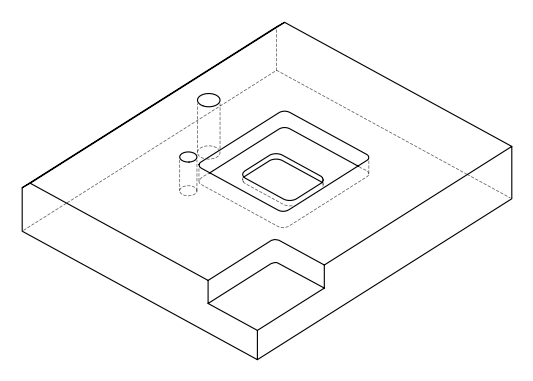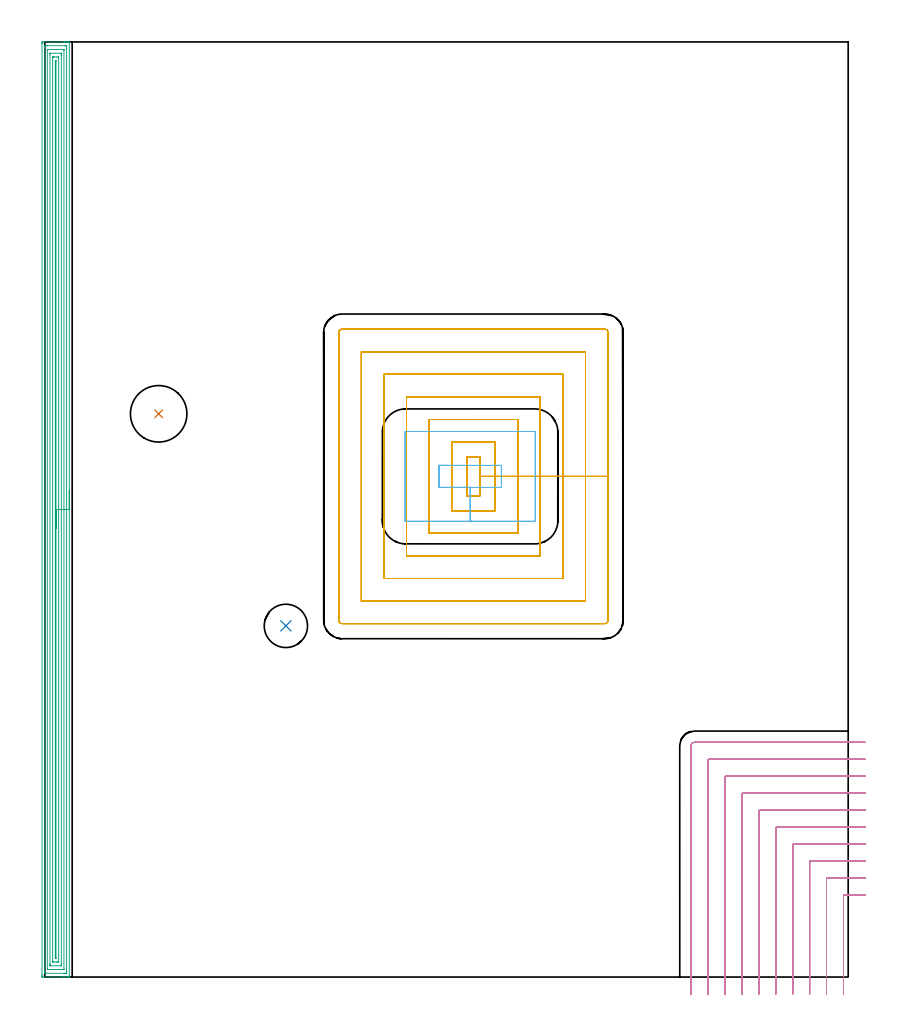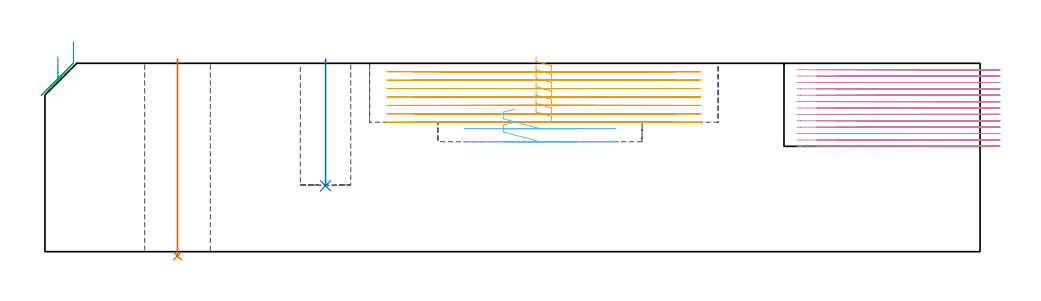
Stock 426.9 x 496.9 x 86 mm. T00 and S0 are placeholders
(PLAN: 6 operations, 5 tool changes, 100.4 min)
(1 INDEXABLE_INSERT_DRILL_THROUGH_HOLE_FROM_SOLID | STEP1HOLE | NXT0302_031 | 0.36 min | 60725 mm3)
(2 INDEXABLE_INSERT_DRILL_BLIND_HOLE_FROM_SOLID | STEP1POCKET | NXT0302_017 | 0.23 min | 23076 mm3)
(3 AREA_MILL | FG_CHAMFER_SURFACE | UGT0205_001 | 24.04 min | 52236 mm3)
(4 MILL_CORNER_NOTCH_RECTANGULAR | CORNER_NOTCH_RECTANGULAR | NXT0201_011 | Follow Part, ap 3, ae 75% | 41.43 min | 442899 mm3)
(5 MILL_RECTANGULAR_POCKET | POCKET_RECTANGULAR_STRAIGHT | UGT0201_008 | Follow Part, ap 4, ae 75% | 32.66 min | 736178 mm3)
(6 MILL_RECTANGULAR_POCKET_1 | POCKET_RECTANGULAR_STRAIGHT_1 | UGT0201_106 | Follow Part, ap 6, ae 75% | 1.66 min | 58292 mm3)
(TOOL NXT0302_031 | Index. Insert Drill 30mm [880-D3000L32-05] | D30 PA176 FL150 Z2)
(TOOL NXT0302_017 | Index. Insert Drill 23mm [880-D2300L25-05] | D23 PA176 FL115 Z2)
(TOOL UGT0205_001 | Chamfer Mill 20 x 3 x 45 deg. | D20 FL50 Z2)
(TOOL NXT0201_011 | ENDMILL 12mm [2P460-1200-NA 1630] | D12 FL38 Z6)
(TOOL UGT0201_008 | End Mill 16 mm | D16 FL32 Z4)
(TOOL UGT0201_106 | End Mill 24 mm | D24 FL25 Z2)
(OP 1 INDEXABLE_INSERT_DRILL_THROUGH_HOLE_FROM_SOLID)
G17 G21 G94 G90
T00 M6
G54
G17 G0 G90 X60.5 Y299.3 S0 M3
G43 Z96. H1
G94 G81 G98 Z-2.024 F250. R88.
G80
M5
M2
(OP 2 INDEXABLE_INSERT_DRILL_BLIND_HOLE_FROM_SOLID)
G17 G21 G94 G90
T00 M6
G54
G17 G0 G90 X128.1 Y186.6 S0 M3
G43 Z96. H1
G94 G81 G98 Z30.1 F250. R88.
G80
M5
M2
(OP 3 AREA_MILL)
G17 G21 G94 G90
T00 M6
G54
G17 G0 G90 X13. Y258.45 S1061 M3
G43 Z96. H0
G94 G1 Y258.412 Z95.128 F250.
Y258.298 Z94.263
Y258.109 Z93.412
Y257.847 Z92.58
Y257.513 Z91.774
Y257.11 Z91.
Y256.641 Z90.264
Y256.11 Z89.572
Y255.521 Z88.929
Y254.878 Z88.339
Y254.186 Z87.808
Y253.45 Z87.34
Y252.676 Z86.937
Y251.87 Z86.603
Y251.038 Z86.341
Y250.186 Z86.152
Y249.322 Z86.038
Y248.45 Z86.
Y0.168
X12.997 Y0.01 Z85.988
X12.954 Y0.007 Z85.945
X12.568 Y0. Z85.568
X12.206 Z85.205
X11.536 Z84.531
X10.311 Z83.308
X9.756 Z82.75
X9.143 Z82.139
X-0.926 Y0.001 Z72.071
X-1.16 Y0.003 Z71.837
X-1.492 Y0.008 Z71.506
X-1.494 Y0.045 Z71.504
X-1.499 Y0.615 Z71.501
X-1.5 Y1.19 Z71.5
Y495.968
X-1.499 Y496.285 Z71.501
X-1.494 Y496.855 Z71.504
X-1.492 Y496.892 Z71.506
X-0.926 Y496.897 Z72.071
X-0.314 Y496.9 Z72.684
X9.756 Z82.75
X10.311 Z83.308
X10.646 Z83.642
X11.201 Z84.198
X11.536 Z84.531
X12.206 Z85.205
X12.569 Z85.568
X12.954 Y496.893 Z85.945
X12.997 Y496.89 Z85.988
X13. Y496.732 Z86.
Y248.45
X11.586 Z84.586
Y3.244
X11.582 Y2.401 Z84.582
X11.579 Y2.357 Z84.579
X11.536 Y2.01 Z84.536
X11.043 Y2.002 Z84.043
X10.646 Y2.001 Z83.646
X10.155 Y2. Z83.155
X0.854 Y2.001 Z73.854
X0.36 Y2.003 Z73.36
X-0.036 Y2.01 Z72.964
X-0.079 Y2.401 Z72.921
X-0.082 Y2.447 Z72.918
X-0.086 Y3.294 Z72.914
Y3.344
Y493.656
X-0.082 Y494.499 Z72.918
X-0.079 Y494.543 Z72.921
X-0.036 Y494.89 Z72.964
X0.457 Y494.898 Z73.457
X0.854 Y494.899 Z73.854
X1.345 Y494.9 Z74.345
X10.646 Y494.899 Z83.646
X11.14 Y494.897 Z84.14
X11.536 Y494.89 Z84.536
X11.579 Y494.499 Z84.579
X11.582 Y494.453 Z84.582
X11.586 Y493.606 Z84.586
Y493.556
Y248.45
X10.171 Z83.171
Y4.187
X10.17 Y4.083 Z83.17
X10.167 Y4.032 Z83.167
X10.165 Y4.014 Z83.165
X10.128 Y4.01 Z83.128
X9.941 Y4.001 Z82.941
X1.744 Y4. Z74.744
X1.558 Y4.002 Z74.558
X1.434 Y4.005 Z74.434
X1.34 Y4.01 Z74.34
X1.335 Y4.049 Z74.335
X1.332 Y4.187 Z74.332
X1.329 Y4.603 Z74.329
Y492.713
X1.33 Y492.817 Z74.33
X1.333 Y492.868 Z74.333
X1.335 Y492.886 Z74.335
X1.372 Y492.89 Z74.372
X1.559 Y492.899 Z74.559
X9.756 Y492.9 Z82.756
X9.942 Y492.898 Z82.942
X10.066 Y492.895 Z83.066
X10.16 Y492.89 Z83.16
X10.165 Y492.851 Z83.165
X10.168 Y492.713 Z83.168
X10.171 Y492.297 Z83.171
Y248.45
X8.757 Z81.757
Y6.866
X8.755 Y6.084 Z81.755
X8.753 Y6.031 Z81.753
X8.751 Y6.011 Z81.751
X8.73 Y6.008 Z81.73
X8.623 Y6.004 Z81.623
X8.407 Y6.001 Z81.407
X3.082 Z76.082
X2.874 Y6.003 Z75.874
X2.771 Y6.008 Z75.771
X2.75 Y6.01 Z75.75
X2.748 Y6.025 Z75.748
X2.746 Y6.064 Z75.746
X2.743 Y6.757 Z75.743
Y6.866
Y490.034
X2.745 Y490.816 Z75.745
X2.747 Y490.869 Z75.747
X2.749 Y490.889 Z75.749
X2.77 Y490.892 Z75.77
X2.877 Y490.896 Z75.877
X3.093 Y490.899 Z76.093
X8.418 Z81.418
X8.626 Y490.897 Z81.626
X8.729 Y490.892 Z81.729
X8.75 Y490.89 Z81.75
X8.752 Y490.875 Z81.752
X8.754 Y490.836 Z81.754
X8.757 Y490.143 Z81.757
Y490.034
Y248.45
X7.343 Z80.343
Y8.394
X7.341 Y8.135 Z80.341
X7.339 Y8.062 Z80.339
X7.336 Y8.021 Z80.336
X7.327 Y8.01 Z80.327
X7.248 Y8.006 Z80.248
X7.085 Y8.002 Z80.085
X6.845 Y8. Z79.845
X6.195 Z79.195
X5.065 Z78.065
X4.415 Y8.002 Z77.415
X4.171 Y8.004 Z77.171
X4.162 Y8.012 Z77.162
X4.16 Y8.015 Z77.16
X4.157 Y8.652 Z77.157
Y8.911
Y488.506
X4.159 Y488.765 Z77.159
X4.161 Y488.838 Z77.161
X4.164 Y488.879 Z77.164
X4.173 Y488.89 Z77.173
X4.252 Y488.894 Z77.252
X4.415 Y488.898 Z77.415
X4.655 Y488.9 Z77.655
X5.305 Z78.305
X6.435 Z79.435
X7.085 Y488.898 Z80.085
X7.329 Y488.896 Z80.329
X7.338 Y488.888 Z80.338
X7.34 Y488.885 Z80.34
X7.343 Y488.248 Z80.343
Y487.989
Y248.45
X5.929 Z78.929
X5.928 Y10.264 Z78.928
X5.924 Y10.039 Z78.924
X5.923 Y10.019 Z78.923
X5.881 Y10.01 Z78.881
X5.802 Y10.002 Z78.802
X5.741 Y10.001 Z78.741
X5.602 Y10.01 Z78.602
X5.578 Y10.017 Z78.578
X5.575 Y10.064 Z78.575
X5.572 Y10.171 Z78.572
Y486.636
X5.576 Y486.861 Z78.576
X5.577 Y486.881 Z78.577
X5.619 Y486.89 Z78.619
X5.698 Y486.898 Z78.698
X5.759 Y486.899 Z78.759
X5.898 Y486.89 Z78.898
X5.922 Y486.883 Z78.922
X5.925 Y486.836 Z78.925
X5.928 Y486.729 Z78.928
X5.929 Y248.45 Z78.929
Y247.578 Z78.967
Y246.713 Z79.081
Y245.862 Z79.27
Y245.03 Z79.532
Y244.224 Z79.866
Y243.45 Z80.269
Y242.714 Z80.737
Y242.022 Z81.268
Y241.379 Z81.858
Y240.79 Z82.501
Y240.258 Z83.193
Y239.79 Z83.929
Y239.387 Z84.703
Y239.053 Z85.509
Y238.791 Z86.341
Y238.602 Z87.192
Y238.488 Z88.057
Y238.45 Z88.929
G0 Z96.
M5
M2
(OP 4 MILL_CORNER_NOTCH_RECTANGULAR)
G17 G21 G94 G90
T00 M6
G54
G17 G0 G90 X435.9 Y43.7 S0 M3
G43 Z96. H1
Z83.085
G94 G1 X432.9 F250.
X424.994 F500.
G3 X424.4 Y43.106 R0.6
G1 Y-6.
Y-9. F250.
G0 Z96.
X435.9 Y52.7
Z83.085
G1 X432.9
X415.994 F500.
G3 X415.4 Y52.106 R0.6
G1 Y-6.
Y-9. F250.
G0 Z96.
X435.9 Y61.7
Z83.085
G1 X432.9
X406.994 F500.
G3 X406.4 Y61.106 R0.6
G1 Y-6.
Y-9. F250.
G0 Z96.
X435.9 Y70.7
Z83.085
G1 X432.9
X397.995 F500.
G3 X397.4 Y70.105 R0.6
G1 Y-6.
Y-9. F250.
G0 Z96.
X435.9 Y79.7
Z83.085
G1 X432.9
X388.995 F500.
G3 X388.4 Y79.105 R0.6
G1 Y-6.
Y-9. F250.
G0 Z96.
X435.9 Y88.7
Z83.085
G1 X432.9
X379.995 F500.
G3 X379.4 Y88.105 R0.6
G1 Y-6.
Y-9. F250.
G0 Z96.
X435.9 Y97.7
Z83.085
G1 X432.9
X370.995 F500.
G3 X370.4 Y97.105 R0.6
G1 Y-6.
Y-9. F250.
G0 Z96.
X435.9 Y106.7
Z83.085
G1 X432.9
X361.996 F500.
G3 X361.4 Y106.104 R0.6
G1 Y-6.
Y-9. F250.
G0 Z96.
X435.9 Y115.7
Z83.085
G1 X432.9
X352.996 F500.
G3 X352.4 Y115.104 R0.6
G1 Y-6.
Y-9. F250.
G0 Z96.
X435.9 Y124.7
Z83.085
G1 X432.9
X345.1 F500.
G3 X343.4 Y123. R1.7
G1 Y-6.
Y-9. F250.
G0 Z96.
X435.9 Y43.7
Z80.169
G1 X432.9
X424.994 F500.
G3 X424.4 Y43.106 R0.6
G1 Y-6.
Y-9. F250.
G0 Z96.
X435.9 Y52.7
Z80.169
G1 X432.9
X415.994 F500.
G3 X415.4 Y52.106 R0.6
G1 Y-6.
Y-9. F250.
G0 Z96.
X435.9 Y61.7
Z80.169
G1 X432.9
X406.994 F500.
G3 X406.4 Y61.106 R0.6
G1 Y-6.
Y-9. F250.
G0 Z96.
X435.9 Y70.7
Z80.169
G1 X432.9
X397.995 F500.
G3 X397.4 Y70.105 R0.6
G1 Y-6.
Y-9. F250.
G0 Z96.
X435.9 Y79.7
Z80.169
G1 X432.9
X388.995 F500.
G3 X388.4 Y79.105 R0.6
G1 Y-6.
Y-9. F250.
G0 Z96.
X435.9 Y88.7
Z80.169
G1 X432.9
X379.995 F500.
G3 X379.4 Y88.105 R0.6
G1 Y-6.
Y-9. F250.
G0 Z96.
X435.9 Y97.7
Z80.169
G1 X432.9
X370.995 F500.
G3 X370.4 Y97.105 R0.6
G1 Y-6.
Y-9. F250.
G0 Z96.
X435.9 Y106.7
Z80.169
G1 X432.9
X361.996 F500.
G3 X361.4 Y106.104 R0.6
G1 Y-6.
Y-9. F250.
G0 Z96.
X435.9 Y115.7
Z80.169
G1 X432.9
X352.996 F500.
G3 X352.4 Y115.104 R0.6
G1 Y-6.
Y-9. F250.
G0 Z96.
X435.9 Y124.7
Z80.169
G1 X432.9
X345.1 F500.
G3 X343.4 Y123. R1.7
G1 Y-6.
Y-9. F250.
G0 Z96.
X435.9 Y43.7
Z77.254
G1 X432.9
X424.994 F500.
G3 X424.4 Y43.106 R0.6
G1 Y-6.
Y-9. F250.
G0 Z96.
X435.9 Y52.7
Z77.254
G1 X432.9
X415.994 F500.
G3 X415.4 Y52.106 R0.6
G1 Y-6.
Y-9. F250.
G0 Z96.
X435.9 Y61.7
Z77.254
G1 X432.9
X406.994 F500.
G3 X406.4 Y61.106 R0.6
G1 Y-6.
Y-9. F250.
G0 Z96.
X435.9 Y70.7
Z77.254
G1 X432.9
X397.995 F500.
G3 X397.4 Y70.105 R0.6
G1 Y-6.
Y-9. F250.
G0 Z96.
X435.9 Y79.7
Z77.254
G1 X432.9
X388.995 F500.
G3 X388.4 Y79.105 R0.6
G1 Y-6.
Y-9. F250.
G0 Z96.
X435.9 Y88.7
Z77.254
G1 X432.9
X379.995 F500.
G3 X379.4 Y88.105 R0.6
G1 Y-6.
Y-9. F250.
G0 Z96.
X435.9 Y97.7
Z77.254
G1 X432.9
X370.995 F500.
G3 X370.4 Y97.105 R0.6
G1 Y-6.
Y-9. F250.
G0 Z96.
X435.9 Y106.7
Z77.254
G1 X432.9
X361.996 F500.
G3 X361.4 Y106.104 R0.6
G1 Y-6.
Y-9. F250.
G0 Z96.
X435.9 Y115.7
Z77.254
G1 X432.9
X352.996 F500.
G3 X352.4 Y115.104 R0.6
G1 Y-6.
Y-9. F250.
G0 Z96.
X435.9 Y124.7
Z77.254
G1 X432.9
X345.1 F500.
G3 X343.4 Y123. R1.7
G1 Y-6.
Y-9. F250.
G0 Z96.
X435.9 Y43.7
Z74.338
G1 X432.9
X424.994 F500.
G3 X424.4 Y43.106 R0.6
G1 Y-6.
Y-9. F250.
G0 Z96.
X435.9 Y52.7
Z74.338
G1 X432.9
X415.994 F500.
G3 X415.4 Y52.106 R0.6
G1 Y-6.
Y-9. F250.
G0 Z96.
X435.9 Y61.7
Z74.338
G1 X432.9
X406.994 F500.
G3 X406.4 Y61.106 R0.6
G1 Y-6.
Y-9. F250.
G0 Z96.
X435.9 Y70.7
Z74.338
G1 X432.9
X397.995 F500.
G3 X397.4 Y70.105 R0.6
G1 Y-6.
Y-9. F250.
G0 Z96.
X435.9 Y79.7
Z74.338
G1 X432.9
X388.995 F500.
G3 X388.4 Y79.105 R0.6
G1 Y-6.
Y-9. F250.
G0 Z96.
X435.9 Y88.7
Z74.338
G1 X432.9
X379.995 F500.
G3 X379.4 Y88.105 R0.6
G1 Y-6.
Y-9. F250.
G0 Z96.
X435.9 Y97.7
Z74.338
G1 X432.9
X370.995 F500.
G3 X370.4 Y97.105 R0.6
G1 Y-6.
Y-9. F250.
G0 Z96.
X435.9 Y106.7
Z74.338
G1 X432.9
X361.996 F500.
G3 X361.4 Y106.104 R0.6
G1 Y-6.
Y-9. F250.
G0 Z96.
X435.9 Y115.7
Z74.338
G1 X432.9
X352.996 F500.
G3 X352.4 Y115.104 R0.6
G1 Y-6.
Y-9. F250.
G0 Z96.
X435.9 Y124.7
Z74.338
G1 X432.9
X345.1 F500.
G3 X343.4 Y123. R1.7
G1 Y-6.
Y-9. F250.
G0 Z96.
X435.9 Y43.7
Z71.423
G1 X432.9
X424.994 F500.
G3 X424.4 Y43.106 R0.6
G1 Y-6.
Y-9. F250.
G0 Z96.
X435.9 Y52.7
Z71.423
G1 X432.9
X415.994 F500.
G3 X415.4 Y52.106 R0.6
G1 Y-6.
Y-9. F250.
G0 Z96.
X435.9 Y61.7
Z71.423
G1 X432.9
X406.994 F500.
G3 X406.4 Y61.106 R0.6
G1 Y-6.
Y-9. F250.
G0 Z96.
X435.9 Y70.7
Z71.423
G1 X432.9
X397.995 F500.
G3 X397.4 Y70.105 R0.6
G1 Y-6.
Y-9. F250.
G0 Z96.
X435.9 Y79.7
Z71.423
G1 X432.9
X388.995 F500.
G3 X388.4 Y79.105 R0.6
G1 Y-6.
Y-9. F250.
G0 Z96.
X435.9 Y88.7
Z71.423
G1 X432.9
X379.995 F500.
G3 X379.4 Y88.105 R0.6
G1 Y-6.
Y-9. F250.
G0 Z96.
X435.9 Y97.7
Z71.423
G1 X432.9
X370.996 F500.
G3 X370.4 Y97.104 R0.6
G1 Y-6.
Y-9. F250.
G0 Z96.
X435.9 Y106.7
Z71.423
G1 X432.9
X361.996 F500.
G3 X361.4 Y106.104 R0.6
G1 Y-6.
Y-9. F250.
G0 Z96.
X435.9 Y115.7
Z71.423
G1 X432.9
X352.996 F500.
G3 X352.4 Y115.104 R0.6
G1 Y-6.
Y-9. F250.
G0 Z96.
X435.9 Y124.7
Z71.423
G1 X432.9
X345.1 F500.
G3 X343.4 Y123. R1.7
G1 Y-6.
Y-9. F250.
G0 Z96.
X435.9 Y43.7
Z68.508
G1 X432.9
X424.994 F500.
G3 X424.4 Y43.106 R0.6
G1 Y-6.
Y-9. F250.
G0 Z96.
X435.9 Y52.7
Z68.508
G1 X432.9
X415.994 F500.
G3 X415.4 Y52.106 R0.6
G1 Y-6.
Y-9. F250.
G0 Z96.
X435.9 Y61.7
Z68.508
G1 X432.9
X406.994 F500.
G3 X406.4 Y61.106 R0.6
G1 Y-6.
Y-9. F250.
G0 Z96.
X435.9 Y70.7
Z68.508
G1 X432.9
X397.995 F500.
G3 X397.4 Y70.105 R0.6
G1 Y-6.
Y-9. F250.
G0 Z96.
X435.9 Y79.7
Z68.508
G1 X432.9
X388.995 F500.
G3 X388.4 Y79.105 R0.6
G1 Y-6.
Y-9. F250.
G0 Z96.
X435.9 Y88.7
Z68.508
G1 X432.9
X379.995 F500.
G3 X379.4 Y88.105 R0.6
G1 Y-6.
Y-9. F250.
G0 Z96.
X435.9 Y97.7
Z68.508
G1 X432.9
X370.996 F500.
G3 X370.4 Y97.104 R0.6
G1 Y-6.
Y-9. F250.
G0 Z96.
X435.9 Y106.7
Z68.508
G1 X432.9
X361.996 F500.
G3 X361.4 Y106.104 R0.6
G1 Y-6.
Y-9. F250.
G0 Z96.
X435.9 Y115.7
Z68.508
G1 X432.9
X352.996 F500.
G3 X352.4 Y115.104 R0.6
G1 Y-6.
Y-9. F250.
G0 Z96.
X435.9 Y124.7
Z68.508
G1 X432.9
X345.1 F500.
G3 X343.4 Y123. R1.7
G1 Y-6.
Y-9. F250.
G0 Z96.
X435.9 Y43.7
Z65.592
G1 X432.9
X424.994 F500.
G3 X424.4 Y43.106 R0.6
G1 Y-6.
Y-9. F250.
G0 Z96.
X435.9 Y52.7
Z65.592
G1 X432.9
X415.994 F500.
G3 X415.4 Y52.106 R0.6
G1 Y-6.
Y-9. F250.
G0 Z96.
X435.9 Y61.7
Z65.592
G1 X432.9
X406.994 F500.
G3 X406.4 Y61.106 R0.6
G1 Y-6.
Y-9. F250.
G0 Z96.
X435.9 Y70.7
Z65.592
G1 X432.9
X397.995 F500.
G3 X397.4 Y70.105 R0.6
G1 Y-6.
Y-9. F250.
G0 Z96.
X435.9 Y79.7
Z65.592
G1 X432.9
X388.995 F500.
G3 X388.4 Y79.105 R0.6
G1 Y-6.
Y-9. F250.
G0 Z96.
X435.9 Y88.7
Z65.592
G1 X432.9
X379.995 F500.
G3 X379.4 Y88.105 R0.6
G1 Y-6.
Y-9. F250.
G0 Z96.
X435.9 Y97.7
Z65.592
G1 X432.9
X370.996 F500.
G3 X370.4 Y97.104 R0.6
G1 Y-6.
Y-9. F250.
G0 Z96.
X435.9 Y106.7
Z65.592
G1 X432.9
X361.996 F500.
G3 X361.4 Y106.104 R0.6
G1 Y-6.
Y-9. F250.
G0 Z96.
X435.9 Y115.7
Z65.592
G1 X432.9
X352.996 F500.
G3 X352.4 Y115.104 R0.6
G1 Y-6.
Y-9. F250.
G0 Z96.
X435.9 Y124.7
Z65.592
G1 X432.9
X345.1 F500.
G3 X343.4 Y123. R1.7
G1 Y-6.
Y-9. F250.
G0 Z96.
X435.9 Y43.7
Z62.677
G1 X432.9
X424.994 F500.
G3 X424.4 Y43.106 R0.6
G1 Y-6.
Y-9. F250.
G0 Z96.
X435.9 Y52.7
Z62.677
G1 X432.9
X415.994 F500.
G3 X415.4 Y52.106 R0.6
G1 Y-6.
Y-9. F250.
G0 Z96.
X435.9 Y61.7
Z62.677
G1 X432.9
X406.994 F500.
G3 X406.4 Y61.106 R0.6
G1 Y-6.
Y-9. F250.
G0 Z96.
X435.9 Y70.7
Z62.677
G1 X432.9
X397.995 F500.
G3 X397.4 Y70.105 R0.6
G1 Y-6.
Y-9. F250.
G0 Z96.
X435.9 Y79.7
Z62.677
G1 X432.9
X388.995 F500.
G3 X388.4 Y79.105 R0.6
G1 Y-6.
Y-9. F250.
G0 Z96.
X435.9 Y88.7
Z62.677
G1 X432.9
X379.995 F500.
G3 X379.4 Y88.105 R0.6
G1 Y-6.
Y-9. F250.
G0 Z96.
X435.9 Y97.7
Z62.677
G1 X432.9
X370.996 F500.
G3 X370.4 Y97.104 R0.6
G1 Y-6.
Y-9. F250.
G0 Z96.
X435.9 Y106.7
Z62.677
G1 X432.9
X361.996 F500.
G3 X361.4 Y106.104 R0.6
G1 Y-6.
Y-9. F250.
G0 Z96.
X435.9 Y115.7
Z62.677
G1 X432.9
X352.996 F500.
G3 X352.4 Y115.104 R0.6
G1 Y-6.
Y-9. F250.
G0 Z96.
X435.9 Y124.7
Z62.677
G1 X432.9
X345.1 F500.
G3 X343.4 Y123. R1.7
G1 Y-6.
Y-9. F250.
G0 Z96.
X435.9 Y43.7
Z59.762
G1 X432.9
X424.994 F500.
G3 X424.4 Y43.106 R0.6
G1 Y-6.
Y-9. F250.
G0 Z96.
X435.9 Y52.7
Z59.762
G1 X432.9
X415.994 F500.
G3 X415.4 Y52.106 R0.6
G1 Y-6.
Y-9. F250.
G0 Z96.
X435.9 Y61.7
Z59.762
G1 X432.9
X406.994 F500.
G3 X406.4 Y61.106 R0.6
G1 Y-6.
Y-9. F250.
G0 Z96.
X435.9 Y70.7
Z59.762
G1 X432.9
X397.995 F500.
G3 X397.4 Y70.105 R0.6
G1 Y-6.
Y-9. F250.
G0 Z96.
X435.9 Y79.7
Z59.762
G1 X432.9
X388.995 F500.
G3 X388.4 Y79.105 R0.6
G1 Y-6.
Y-9. F250.
G0 Z96.
X435.9 Y88.7
Z59.762
G1 X432.9
X379.995 F500.
G3 X379.4 Y88.105 R0.6
G1 Y-6.
Y-9. F250.
G0 Z96.
X435.9 Y97.7
Z59.762
G1 X432.9
X370.996 F500.
G3 X370.4 Y97.104 R0.6
G1 Y-6.
Y-9. F250.
G0 Z96.
X435.9 Y106.7
Z59.762
G1 X432.9
X361.996 F500.
G3 X361.4 Y106.104 R0.6
G1 Y-6.
Y-9. F250.
G0 Z96.
X435.9 Y115.7
Z59.762
G1 X432.9
X352.996 F500.
G3 X352.4 Y115.104 R0.6
G1 Y-6.
Y-9. F250.
G0 Z96.
X435.9 Y124.7
Z59.762
G1 X432.9
X345.1 F500.
G3 X343.4 Y123. R1.7
G1 Y-6.
Y-9. F250.
G0 Z96.
X435.9 Y43.7
Z56.846
G1 X432.9
X424.994 F500.
G3 X424.4 Y43.106 R0.6
G1 Y-6.
Y-9. F250.
G0 Z96.
X435.9 Y52.7
Z56.846
G1 X432.9
X415.994 F500.
G3 X415.4 Y52.106 R0.6
G1 Y-6.
Y-9. F250.
G0 Z96.
X435.9 Y61.7
Z56.846
G1 X432.9
X406.994 F500.
G3 X406.4 Y61.106 R0.6
G1 Y-6.
Y-9. F250.
G0 Z96.
X435.9 Y70.7
Z56.846
G1 X432.9
X397.995 F500.
G3 X397.4 Y70.105 R0.6
G1 Y-6.
Y-9. F250.
G0 Z96.
X435.9 Y79.7
Z56.846
G1 X432.9
X388.995 F500.
G3 X388.4 Y79.105 R0.6
G1 Y-6.
Y-9. F250.
G0 Z96.
X435.9 Y88.7
Z56.846
G1 X432.9
X379.995 F500.
G3 X379.4 Y88.105 R0.6
G1 Y-6.
Y-9. F250.
G0 Z96.
X435.9 Y97.7
Z56.846
G1 X432.9
X370.996 F500.
G3 X370.4 Y97.104 R0.6
G1 Y-6.
Y-9. F250.
G0 Z96.
X435.9 Y106.7
Z56.846
G1 X432.9
X361.996 F500.
G3 X361.4 Y106.104 R0.6
G1 Y-6.
Y-9. F250.
G0 Z96.
X435.9 Y115.7
Z56.846
G1 X432.9
X352.996 F500.
G3 X352.4 Y115.104 R0.6
G1 Y-6.
Y-9. F250.
G0 Z96.
X435.9 Y124.7
Z56.846
G1 X432.9
X345.1 F500.
G3 X343.4 Y123. R1.7
G1 Y-6.
Y-9. F250.
G0 Z96.
X435.9 Y43.7
Z53.931
G1 X432.9
X424.994 F500.
G3 X424.4 Y43.106 R0.6
G1 Y-6.
Y-9. F250.
G0 Z96.
X435.9 Y52.7
Z53.931
G1 X432.9
X415.994 F500.
G3 X415.4 Y52.106 R0.6
G1 Y-6.
Y-9. F250.
G0 Z96.
X435.9 Y61.7
Z53.931
G1 X432.9
X406.994 F500.
G3 X406.4 Y61.106 R0.6
G1 Y-6.
Y-9. F250.
G0 Z96.
X435.9 Y70.7
Z53.931
G1 X432.9
X397.995 F500.
G3 X397.4 Y70.105 R0.6
G1 Y-6.
Y-9. F250.
G0 Z96.
X435.9 Y79.7
Z53.931
G1 X432.9
X388.995 F500.
G3 X388.4 Y79.105 R0.6
G1 Y-6.
Y-9. F250.
G0 Z96.
X435.9 Y88.7
Z53.931
G1 X432.9
X379.995 F500.
G3 X379.4 Y88.105 R0.6
G1 Y-6.
Y-9. F250.
G0 Z96.
X435.9 Y97.7
Z53.931
G1 X432.9
X370.996 F500.
G3 X370.4 Y97.104 R0.6
G1 Y-6.
Y-9. F250.
G0 Z96.
X435.9 Y106.7
Z53.931
G1 X432.9
X361.996 F500.
G3 X361.4 Y106.104 R0.6
G1 Y-6.
Y-9. F250.
G0 Z96.
X435.9 Y115.7
Z53.931
G1 X432.9
X352.996 F500.
G3 X352.4 Y115.104 R0.6
G1 Y-6.
Y-9. F250.
G0 Z96.
X435.9 Y124.7
Z53.931
G1 X432.9
X345.1 F500.
G3 X343.4 Y123. R1.7
G1 Y-6.
Y-9. F250.
G0 Z96.
X435.9 Y43.7
Z51.015
G1 X432.9
X424.994 F500.
G3 X424.4 Y43.106 R0.6
G1 Y-6.
Y-9. F250.
G0 Z96.
X435.9 Y52.7
Z51.015
G1 X432.9
X415.994 F500.
G3 X415.4 Y52.106 R0.6
G1 Y-6.
Y-9. F250.
G0 Z96.
X435.9 Y61.7
Z51.015
G1 X432.9
X406.994 F500.
G3 X406.4 Y61.106 R0.6
G1 Y-6.
Y-9. F250.
G0 Z96.
X435.9 Y70.7
Z51.015
G1 X432.9
X397.995 F500.
G3 X397.4 Y70.105 R0.6
G1 Y-6.
Y-9. F250.
G0 Z96.
X435.9 Y79.7
Z51.015
G1 X432.9
X388.995 F500.
G3 X388.4 Y79.105 R0.6
G1 Y-6.
Y-9. F250.
G0 Z96.
X435.9 Y88.7
Z51.015
G1 X432.9
X379.995 F500.
G3 X379.4 Y88.105 R0.6
G1 Y-6.
Y-9. F250.
G0 Z96.
X435.9 Y97.7
Z51.015
G1 X432.9
X370.996 F500.
G3 X370.4 Y97.104 R0.6
G1 Y-6.
Y-9. F250.
G0 Z96.
X435.9 Y106.7
Z51.015
G1 X432.9
X361.996 F500.
G3 X361.4 Y106.104 R0.6
G1 Y-6.
Y-9. F250.
G0 Z96.
X435.9 Y115.7
Z51.015
G1 X432.9
X352.996 F500.
G3 X352.4 Y115.104 R0.6
G1 Y-6.
Y-9. F250.
G0 Z96.
X435.9 Y124.7
Z51.015
G1 X432.9
X345.1 F500.
G3 X343.4 Y123. R1.7
G1 Y-6.
Y-9. F250.
G0 Z96.
X435.9 Y43.7
Z48.1
G1 X432.9
X424.994 F500.
G3 X424.4 Y43.106 R0.6
G1 Y-6.
Y-9. F250.
G0 Z96.
X435.9 Y52.7
Z48.1
G1 X432.9
X415.994 F500.
G3 X415.4 Y52.106 R0.6
G1 Y-6.
Y-9. F250.
G0 Z96.
X435.9 Y61.7
Z48.1
G1 X432.9
X406.994 F500.
G3 X406.4 Y61.106 R0.6
G1 Y-6.
Y-9. F250.
G0 Z96.
X435.9 Y70.7
Z48.1
G1 X432.9
X397.995 F500.
G3 X397.4 Y70.105 R0.6
G1 Y-6.
Y-9. F250.
G0 Z96.
X435.9 Y79.7
Z48.1
G1 X432.9
X388.995 F500.
G3 X388.4 Y79.105 R0.6
G1 Y-6.
Y-9. F250.
G0 Z96.
X435.9 Y88.7
Z48.1
G1 X432.9
X379.995 F500.
G3 X379.4 Y88.105 R0.6
G1 Y-6.
Y-9. F250.
G0 Z96.
X435.9 Y97.7
Z48.1
G1 X432.9
X370.996 F500.
G3 X370.4 Y97.104 R0.6
G1 Y-6.
Y-9. F250.
G0 Z96.
X435.9 Y106.7
Z48.1
G1 X432.9
X361.996 F500.
G3 X361.4 Y106.104 R0.6
G1 Y-6.
Y-9. F250.
G0 Z96.
X435.9 Y115.7
Z48.1
G1 X432.9
X352.996 F500.
G3 X352.4 Y115.104 R0.6
G1 Y-6.
Y-9. F250.
G0 Z96.
X435.9 Y124.7
Z48.1
G1 X432.9
X345.1 F500.
G3 X343.4 Y123. R1.7
G1 Y-6.
Y-9. F250.
G0 Z96.
M5
M2
(OP 5 MILL_RECTANGULAR_POCKET)
G17 G21 G94 G90
T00 M6
G54
G17 G0 G90 X224.2 Y263.988 S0 M3
G43 Z96. H0
Z89.
G94 G1 Y255.8 Z86.806 F250.
X231.3 Z84.904
Y266.05 Z82.157
Y276.3 F500.
X224.2
Y255.8
X231.3
Y266.05
X239.3
Y284.3
X216.2
Y247.8
X239.3
Y266.05
X251.3
Y296.3
X204.2
Y235.8
X251.3
Y266.05
X263.3
Y308.3
X192.2
Y223.8
X263.3
Y266.05
X275.3
Y320.3
X180.2
Y211.8
X275.3
Y266.05
X287.3
Y332.3
X168.2
Y199.8
X287.3
Y266.05
X299.3
Y342.5
G3 X297.5 Y344.3 R1.8
G1 X158.
G3 X156.2 Y342.5 R1.8
G1 Y189.6
G3 X158. Y187.8 R1.8
G1 X297.5
G3 X299.3 Y189.6 R1.8
G1 Y266.05
Y267.05
G0 X224.2 Y263.988 Z85.157
G1 Y255.8 Z82.963 F250.
X231.3 Z81.061
Y266.05 Z78.314
Y276.3 F500.
X224.2
Y255.8
X231.3
Y266.05
X239.3
Y284.3
X216.2
Y247.8
X239.3
Y266.05
X251.3
Y296.3
X204.2
Y235.8
X251.3
Y266.05
X263.3
Y308.3
X192.2
Y223.8
X263.3
Y266.05
X275.3
Y320.3
X180.2
Y211.8
X275.3
Y266.05
X287.3
Y332.3
X168.2
Y199.8
X287.3
Y266.05
X299.3
Y342.5
G3 X297.5 Y344.3 R1.8
G1 X158.
G3 X156.2 Y342.5 R1.8
G1 Y189.6
G3 X158. Y187.8 R1.8
G1 X297.5
G3 X299.3 Y189.6 R1.8
G1 Y266.05
Y267.05
G0 X224.2 Y263.988 Z81.314
G1 Y255.8 Z79.12 F250.
X231.3 Z77.218
Y266.05 Z74.471
Y276.3 F500.
X224.2
Y255.8
X231.3
Y266.05
X239.3
Y284.3
X216.2
Y247.8
X239.3
Y266.05
X251.3
Y296.3
X204.2
Y235.8
X251.3
Y266.05
X263.3
Y308.3
X192.2
Y223.8
X263.3
Y266.05
X275.3
Y320.3
X180.2
Y211.8
X275.3
Y266.05
X287.3
Y332.3
X168.2
Y199.8
X287.3
Y266.05
X299.3
Y342.5
G3 X297.5 Y344.3 R1.8
G1 X158.
G3 X156.2 Y342.5 R1.8
G1 Y189.6
G3 X158. Y187.8 R1.8
G1 X297.5
G3 X299.3 Y189.6 R1.8
G1 Y266.05
Y267.05
G0 X224.2 Y263.988 Z77.471
G1 Y255.8 Z75.277 F250.
X231.3 Z73.375
Y266.05 Z70.629
Y276.3 F500.
X224.2
Y255.8
X231.3
Y266.05
X239.3
Y284.3
X216.2
Y247.8
X239.3
Y266.05
X251.3
Y296.3
X204.2
Y235.8
X251.3
Y266.05
X263.3
Y308.3
X192.2
Y223.8
X263.3
Y266.05
X275.3
Y320.3
X180.2
Y211.8
X275.3
Y266.05
X287.3
Y332.3
X168.2
Y199.8
X287.3
Y266.05
X299.3
Y342.5
G3 X297.5 Y344.3 R1.8
G1 X158.
G3 X156.2 Y342.5 R1.8
G1 Y189.6
G3 X158. Y187.8 R1.8
G1 X297.5
G3 X299.3 Y189.6 R1.8
G1 Y266.05
Y267.05
G0 X224.2 Y263.988 Z73.629
G1 Y255.8 Z71.435 F250.
X231.3 Z69.532
Y266.05 Z66.786
Y276.3 F500.
X224.2
Y255.8
X231.3
Y266.05
X239.3
Y284.3
X216.2
Y247.8
X239.3
Y266.05
X251.3
Y296.3
X204.2
Y235.8
X251.3
Y266.05
X263.3
Y308.3
X192.2
Y223.8
X263.3
Y266.05
X275.3
Y320.3
X180.2
Y211.8
X275.3
Y266.05
X287.3
Y332.3
X168.2
Y199.8
X287.3
Y266.05
X299.3
Y342.5
G3 X297.5 Y344.3 R1.8
G1 X158.
G3 X156.2 Y342.5 R1.8
G1 Y189.6
G3 X158. Y187.8 R1.8
G1 X297.5
G3 X299.3 Y189.6 R1.8
G1 Y266.05
Y267.05
G0 X224.2 Y263.988 Z69.786
G1 Y255.8 Z67.592 F250.
X231.3 Z65.689
Y266.05 Z62.943
Y276.3 F500.
X224.2
Y255.8
X231.3
Y266.05
X239.3
Y284.3
X216.2
Y247.8
X239.3
Y266.05
X251.3
Y296.3
X204.2
Y235.8
X251.3
Y266.05
X263.3
Y308.3
X192.2
Y223.8
X263.3
Y266.05
X275.3
Y320.3
X180.2
Y211.8
X275.3
Y266.05
X287.3
Y332.3
X168.2
Y199.8
X287.3
Y266.05
X299.3
Y342.5
G3 X297.5 Y344.3 R1.8
G1 X158.
G3 X156.2 Y342.5 R1.8
G1 Y189.6
G3 X158. Y187.8 R1.8
G1 X297.5
G3 X299.3 Y189.6 R1.8
G1 Y266.05
Y267.05
G0 X224.2 Y263.988 Z65.943
G1 Y255.8 Z63.749 F250.
X231.3 Z61.846
Y266.05 Z59.1
Y276.3 F500.
X224.2
Y255.8
X231.3
Y266.05
X239.3
Y284.3
X216.2
Y247.8
X239.3
Y266.05
X251.3
Y296.3
X204.2
Y235.8
X251.3
Y266.05
X263.3
Y308.3
X192.2
Y223.8
X263.3
Y266.05
X275.3
Y320.3
X180.2
Y211.8
X275.3
Y266.05
X287.3
Y332.3
X168.2
Y199.8
X287.3
Y266.05
X299.3
Y342.5
G3 X297.5 Y344.3 R1.8
G1 X158.
G3 X156.2 Y342.5 R1.8
G1 Y189.6
G3 X158. Y187.8 R1.8
G1 X297.5
G3 X299.3 Y189.6 R1.8
G1 Y266.05
Y267.05
G0 Z96.
M5
M2
(OP 6 MILL_RECTANGULAR_POCKET_1)
G17 G21 G94 G90
T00 M6
G54
G17 G0 G90 X214.564 Y271.9 S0 M3
G43 Z96. H0
Z65.133
G94 G1 X209.4 Z63.75 F250.
Y260.2 Z60.615
X226. Z56.167
X242.6 F500.
Y271.9
X209.4
Y260.2
X226.
Y242.2
X260.3
G3 X260.6 Y242.5 R0.3
G1 Y289.6
G3 X260.3 Y289.9 R0.3
G1 X191.7
G3 X191.4 Y289.6 R0.3
G1 Y242.5
G3 X191.7 Y242.2 R0.3
G1 X226.
X227.
G0 X214.564 Y271.9 Z59.167
G1 X209.4 Z57.783 F250.
Y260.2 Z54.648
X226. Z50.2
X242.6 F500.
Y271.9
X209.4
Y260.2
X226.
Y242.2
X260.3
G3 X260.6 Y242.5 R0.3
G1 Y289.6
G3 X260.3 Y289.9 R0.3
G1 X191.7
G3 X191.4 Y289.6 R0.3
G1 Y242.5
G3 X191.7 Y242.2 R0.3
G1 X226.
X227.
G0 Z96.
M5
M2
